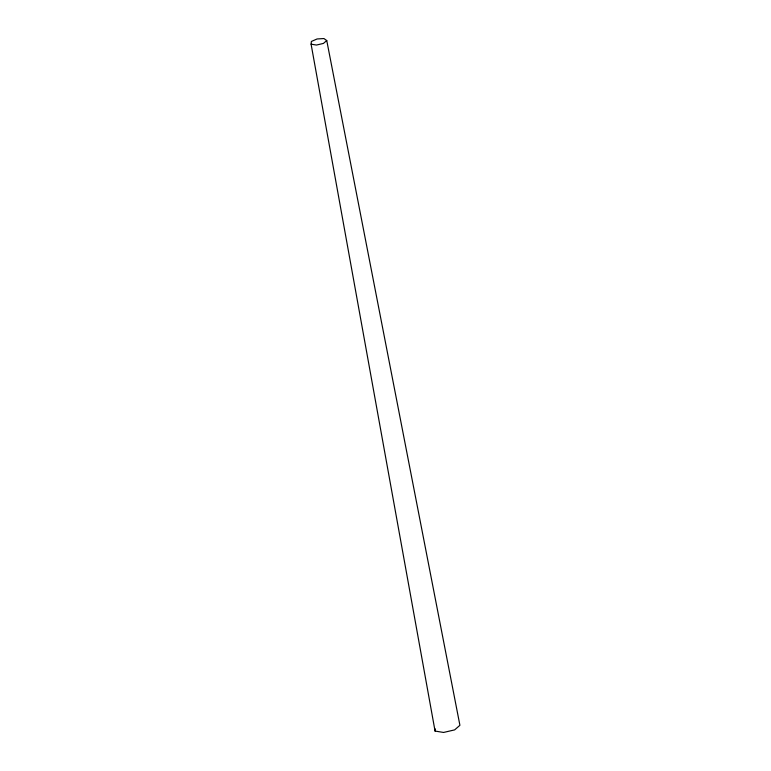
<?xml version="1.0" encoding="UTF-8"?>
<svg xmlns="http://www.w3.org/2000/svg" width="771" height="771" viewBox="0 0 771 771"><rect width="100%" height="100%" fill="white"/><g stroke="black" fill="none" stroke-linecap="round" stroke-linejoin="round"><path stroke-width="1.16" d="M311.089 44.169L311.368 41.461L317.083 38.964L323.926 38.55L326.75 40.535L459.911 725.299L454.63 729.886L443.566 732.45L435.056 731.062L311.089 44.169L316.457 45.046L323.425 43.427L326.75 40.535M435.056 731.062L435.268 728.913"/></g></svg>
